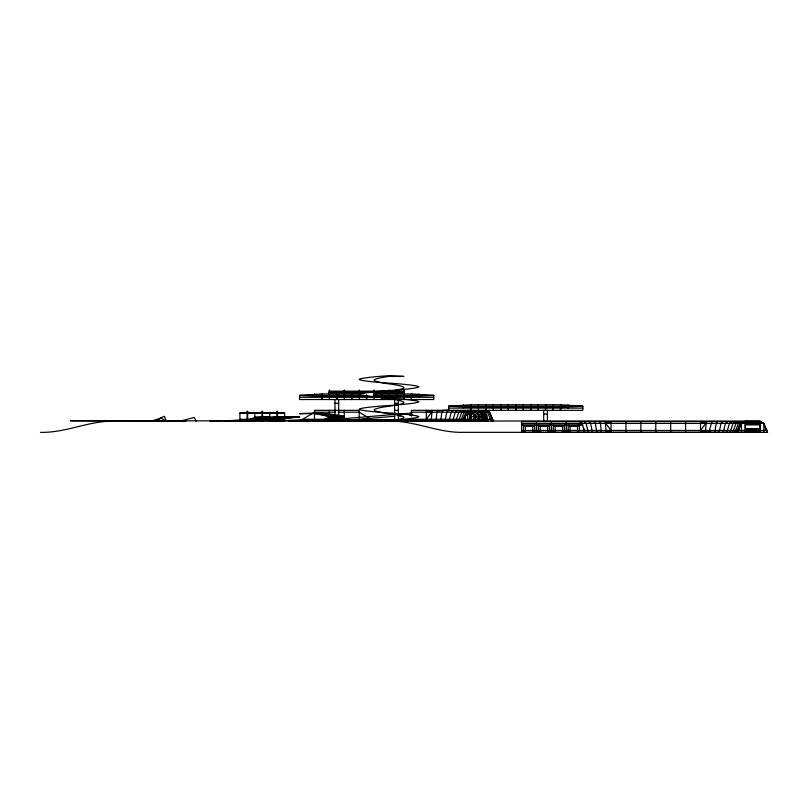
<?xml version="1.0" encoding="UTF-8"?>
<svg xmlns="http://www.w3.org/2000/svg" width="808" height="808" viewBox="0 0 808 808"><rect width="100%" height="100%" fill="white"/><g stroke="black" fill="none" stroke-linecap="round" stroke-linejoin="round"><path stroke-width="1.21" d="M323.786 421.15L322.857 421.15M338.693 421.15L337.764 421.15M420.695 421.15L419.766 421.15M530.906 432.331L529.977 432.331M545.814 432.331L544.885 432.331M560.722 432.331L559.803 432.331M575.639 432.331L574.71 432.331M590.547 432.331L587.749 432.331M635.27 432.331L634.351 432.331M650.188 432.331L649.258 432.331M665.095 432.331L664.166 432.331M680.003 432.331L679.074 432.331M694.91 432.331L693.981 432.331M324.715 421.15L325.654 420.958L322.453 420.503M339.623 421.15L340.562 420.958M421.625 421.15L422.564 421.15M531.836 432.331L532.775 432.139M546.743 432.331L547.683 432.139M561.651 432.331L562.59 432.139M576.569 432.331L577.508 432.139M636.199 432.331L637.138 432.331M651.107 432.331L652.056 432.331M666.024 432.331L666.964 432.331M680.932 432.331L681.871 432.331M695.84 432.331L696.779 432.331M308.868 421.15L307.949 421.15M269.68 417.423L269.721 416.675M284.608 417.413L284.648 416.675L269.741 417.423C255.429 421.301 239.794 421.109 225.008 420.776L262.297 419.221L284.648 416.675L269.488 417.675L284.275 416.928L263.6 418.938L275.427 418.191L243.824 420.887L239.925 420.402L210.1 421.15M314.504 412.949L314.474 413.696L325.058 415.554L329.381 417.423L344.289 416.675C329.906 412.898 314.423 412.706 299.616 413.696L322.2 413.494L318.352 414.241L329.401 414.13L321.968 414.878L335.583 414.807L327.422 416.241L340.309 415.494L328.896 416.877L343.289 416.13L329.381 417.423L325.058 419.281L314.474 421.15L312.605 420.402M139.158 421.15L139.663 420.776M168.64 420.776L169.226 421.15M485.558 418.938L485.558 414.413M440.552 421.15L441.976 412.201L443.41 410.333M444.915 421.15L446.784 412.201L448.652 410.333L448.652 406.232L470.832 404.747M719.14 432.331L721.009 423.382L722.867 421.524M448.975 421.15L451.248 412.201L453.52 410.333M723.19 432.331L725.463 423.382L727.735 421.524M432.129 410.333L431.149 421.15L426.291 419.281L431.644 412.201L426.291 410.333L426.291 421.15L428.523 420.524M706.344 421.524L705.374 432.331L700.506 430.462L705.859 423.382L700.506 421.524L700.506 432.331M484.972 416.675L484.315 418.948L484.315 414.413L484.972 416.675L484.346 414.767M452.611 421.15L455.278 412.201L457.914 410.333M142.774 420.776L142.168 420.776M730.068 432.331L733.028 423.382L735.997 421.524M458.56 421.15L461.792 412.201L465.024 410.333M732.775 432.331L736.007 423.382L739.239 421.524M460.712 421.15L464.166 412.201L467.61 410.333M734.927 432.331L738.381 423.382L741.835 421.524M462.277 421.15L465.883 412.201L469.499 410.333M736.492 432.331L740.108 423.382L743.714 421.524M463.56 421.15L467.287 412.201L471.024 410.333L466.933 412.201L463.226 421.15L466.933 412.201L470.64 410.333M737.785 432.331L741.512 423.382L745.239 421.524L760.126 421.574L763.873 423.382L767.6 432.331L463.459 432.331C437.976 433.078 414.393 420.392 388.911 421.15M482.134 418.594L483.053 416.675M437.865 410.333L436.896 412.201L436.057 420.958M712.08 421.524C711.575 423.624 706.99 434.128 712.121 432.139M153.722 420.776L154.429 420.776M338.34 394.577L339.198 394.658M142.279 421.15L141.632 420.776M717.625 421.524L716.191 423.382L714.858 432.139M146.268 420.776L147.016 420.776M471.296 412.201L469.499 414.06L469.499 421.15M470.609 418.191L472.094 416.675L470.609 415.171M132.552 421.15L133.209 421.15M150.914 420.776L150.541 421.15L157.449 419.281L164.438 416.302L166.307 421.15L160.944 417.978L157.449 421.15L157.449 419.281M472.882 412.201L469.903 415.181L469.903 421.15M141.309 420.776L140.471 420.776M143.289 420.776L142.844 421.15L143.42 421.15M143.006 421.15L143.854 421.15M145.339 420.776L144.41 420.776M344.45 421.15L346.4 419.655M361.307 421.15L363.257 419.655M732.139 421.524L729.493 423.382L726.826 432.139M461.772 410.333L458.813 412.201L455.853 420.958M523.453 432.331L523.453 425.25L525.321 426.361L532.775 426.361L534.644 425.25L534.644 432.331M538.37 432.331L538.37 425.25L540.229 426.361L547.683 426.361L549.551 425.25L549.551 432.331M553.278 432.331L553.278 425.25L555.136 426.361L562.59 426.361L564.459 425.25L564.459 432.331M568.186 432.331L568.186 425.25L570.054 426.361L577.508 426.361L579.366 425.25L578.104 423.382M254.833 420.776L239.925 421.15L250.51 419.281L254.833 417.423L299.556 417.423L299.556 416.675L287.244 418.191L239.925 421.15L239.925 412.575L247.097 412.575M744.855 421.524L741.148 423.382L737.441 432.331L741.148 423.382L745.239 421.524M415.11 421.15L415.11 419.655L303.283 419.655L303.283 421.15L307.141 419.655M322.059 421.15L325.917 419.655M348.278 421.15L352.136 419.655M367.044 421.15L370.902 419.655M243.824 420.887L245.763 420.14M426.291 421.15L428.523 420.402M180.285 421.15L194.263 417.423L196.122 421.15M351.975 421.15L354.257 420.554M372.589 421.15L378.296 419.655M318.201 421.15L318.201 419.655L303.283 421.15L310.737 419.655M325.654 421.15L333.108 419.655M352.278 420.503L355.469 421.15L358.661 420.503M377.831 421.15L385.285 419.655M358.712 421.15L362.115 420.584M382.699 421.15L391.779 419.655M239.925 419.281L253.631 419.281L243.804 420.604L265.771 417.857L269.741 416.675L254.833 417.423L268.741 417.221L254.348 417.968L265.771 417.857L252.874 418.605L261.034 418.534L256.086 419.079M335.583 418.534L343.289 417.221L328.896 417.968L340.309 417.857L327.422 418.605L335.583 418.534L321.968 419.968L335.583 418.534L325.058 419.281M317.685 419.655L303.283 421.15L313.827 419.655M328.735 421.15L339.279 419.655M361.651 421.15L366.327 420.483M387.103 421.15L397.637 419.655M364.216 421.15L368.953 420.554M390.951 421.15L402.788 419.655M303.283 421.15L316.201 419.655M331.108 421.15L338.148 420.332M366.388 421.15L371.084 420.604M394.203 421.15L407.121 419.655M368.115 421.15L373.114 420.604M396.799 421.15L410.565 419.655M332.593 421.15L338.603 420.524M375.366 420.524L369.367 421.15L376.589 420.524M398.677 421.15L413.08 419.655L427.483 421.15M321.736 393.94L299.556 395.425L299.556 399.526L394.607 399.526L394.607 419.948M339.32 420.524L332.179 421.15M370.125 421.15L376.286 420.524M399.819 421.15L415.11 419.655M271.569 419.281L284.275 417.675L299.051 416.928L284.648 417.423L297.536 417.221L267.165 419.625L282.103 418.534M331.987 419.625L335.734 419.312M338.239 419.11L394.546 414.464M399.546 414.049L412.06 413.019M438.33 410.848L448.339 410.03M336.047 421.15L343.541 420.524M352.278 419.796L394.738 416.282M398.485 415.969L400.98 415.767M409.717 415.039L412.221 414.827M250.51 419.281L261.034 418.534M325.058 415.554L335.583 414.807M268.741 417.968L283.133 417.221M299.556 416.675L284.648 417.423L299.556 417.049M329.381 417.423L344.289 416.675M273.468 421.15L303.283 419.655M288.375 421.15L318.201 419.655M385.345 420.584L388.981 421.15A15.14 1.869 -7.1 0 0 403.929 417.423A15.14 1.869 7.1 0 0 389.012 413.696A15.14 1.869 7.1 0 1 374.104 409.959A15.14 1.869 -7.1 0 1 389.012 406.232A15.14 1.869 -7.1 0 0 403.929 402.505A15.14 1.869 7.1 0 0 389.012 398.778A15.14 1.869 7.1 0 1 374.104 395.051A15.14 1.869 -7.1 0 1 389.012 391.325A15.14 1.869 -7.1 0 0 403.929 387.598A15.14 1.869 7.1 0 0 389.012 383.871A15.14 1.869 7.1 0 1 374.104 380.144A15.14 1.869 -7.1 0 1 389.012 376.417L403.869 376.417L388.981 375.669A29.936 1.869 -3.6 0 0 359.196 379.396A29.936 1.858 3.6 0 0 389.012 383.123A29.936 1.869 3.6 0 1 418.837 386.85A29.936 1.858 -3.6 0 1 389.012 390.577A29.936 1.869 -3.6 0 0 359.196 394.304A29.936 1.858 3.6 0 0 389.012 398.041A29.936 1.869 3.6 0 1 418.837 401.768A29.936 1.858 -3.6 0 1 389.012 405.495A29.936 1.869 -3.6 0 0 359.196 409.222A29.936 1.858 3.6 0 0 389.012 412.949A29.936 1.869 3.6 0 1 418.837 416.675A29.936 1.858 -3.6 0 1 389.012 420.402L374.104 421.15L359.196 412.201L338.077 412.201M295.829 421.15L340.562 419.655L340.562 421.15M114.948 421.15C89.466 420.392 65.882 433.078 40.4 432.331M470.64 419.281L411.383 419.281L411.383 421.15M329.189 391.143L404.111 391.143M329.189 392.072L377.932 392.072M382.77 392.072L404.111 392.072M329.189 392.536L369.074 392.536M379.144 392.536L404.111 392.536M329.189 393.466L364.226 393.466M375.508 393.466L404.111 393.466M322.109 393.94L336.643 393.94M337.017 393.94L351.561 393.94M351.924 393.94L359.388 393.94L359.388 390.214L359.015 393.94M373.922 393.94L381.376 393.94M381.75 393.94L396.284 393.94M396.657 393.94L411.191 393.94M411.565 393.94L433.745 395.425L433.745 399.526L398.334 399.526L398.334 419.948M364.044 395.425L299.556 395.425L321.736 396.354M322.109 396.354L336.643 396.354M337.017 396.354L351.561 396.354M351.924 396.354L366.468 396.354M366.842 396.354L381.376 396.354M381.75 396.354L396.284 396.354M396.657 396.354L411.191 396.354M411.565 396.354L433.745 395.425L374.104 395.425L374.104 393.94M299.556 397.294L321.736 397.294M322.109 397.294L336.643 397.294M337.017 397.294L351.561 397.294M351.924 397.294L366.468 397.294M366.842 397.294L381.376 397.294M381.75 397.294L396.284 397.294L396.284 393.567M411.191 397.294L396.657 397.294L396.657 393.567M411.565 397.294L433.745 397.294M334.966 403.253L338.693 403.253M394.607 403.253L398.334 403.253M471.205 404.747L485.739 404.747M486.113 404.747L500.647 404.747M501.021 404.747L515.565 404.747M515.938 404.747L530.472 404.747M530.846 404.747L545.38 404.747M545.754 404.747L560.287 404.747M560.661 404.747L582.841 406.232L582.841 410.333L411.383 410.333L411.383 416.15M470.832 407.171L448.652 406.232L582.841 406.232L560.661 407.171M471.205 407.171L485.739 407.171M486.113 407.171L500.647 407.171M501.021 407.171L515.565 407.171M515.938 407.171L530.472 407.171M530.846 407.171L545.38 407.171M545.754 407.171L560.287 407.171M448.652 408.101L470.832 408.101M471.205 408.101L485.739 408.101M486.113 408.101L500.647 408.101M501.021 408.101L515.565 408.101M515.938 408.101L530.472 408.101M530.846 408.101L545.38 408.101M545.754 408.101L560.287 408.101M560.661 408.101L582.841 408.101M394.607 410.333L398.334 410.333M247.097 411.827L247.652 411.827M262.004 411.827L262.57 411.827M276.912 411.827L277.477 411.827M335.593 412.201L314.474 412.201L299.556 421.15L329.401 419.221L314.474 421.15L314.474 410.333L359.196 410.333L359.196 418.1M411.383 412.201L489.658 412.201L493.385 421.15M247.652 412.575L262.004 412.575M262.57 412.575L276.912 412.575M277.477 412.575L284.648 412.575L284.648 421.15L269.741 420.776M239.925 413.322L284.648 413.322M465.893 414.06L485.931 414.06L485.931 421.15M543.703 414.06L547.43 414.06M256.025 419.281L284.648 419.281M302.667 419.281L326.897 419.281M331.866 419.281L335.593 419.281M338.077 419.281L340.562 419.281M362.741 419.281L371.003 419.281M469.903 419.281L487.042 419.281M487.598 419.281L492.607 419.281L492.86 421.15L489.153 412.201L485.931 410.333L489.658 412.201M239.925 420.211L284.648 420.211M239.925 420.776L284.648 420.776M303.283 420.958L302.354 421.15M314.474 420.958C311.605 421.574 321.342 419.716 322.655 421.15L320.503 420.645M318.201 420.958L317.261 421.15M355.469 420.958L354.54 421.15M415.11 420.958L414.181 421.15M473.609 420.958L474.69 421.15M477.942 420.958L478.801 421.15M481.386 420.958L482.012 421.15M485.416 420.958L487.042 420.958M745.218 421.261L760.126 421.261M745.784 421.524L521.594 421.524L521.594 432.331M745.218 422.089L760.126 422.089M745.218 422.816L760.126 422.816M521.594 423.382L745.239 423.382M521.594 423.564L582.548 423.564M521.594 423.644L582.507 423.644M745.218 423.745L760.126 423.745M760.126 424.877L745.218 424.877L745.239 428.604L760.146 428.604L760.126 421.15L70.326 420.776L185.87 421.15M521.594 425.25L582.72 425.25M745.239 429.725L760.146 429.725M521.594 430.462L583.82 430.472M584.154 430.462L745.239 430.462M760.146 430.462L766.822 430.462L767.075 432.331L766.297 430.462M745.239 430.654L760.146 430.654M745.239 431.381L760.146 431.381M745.239 431.906L760.146 431.906M523.453 432.139L522.524 432.331M525.321 432.139L524.392 432.331M534.644 432.139L533.704 432.331M536.502 432.139L535.573 432.331M538.37 432.139L537.431 432.331M540.229 432.139L539.3 432.331M549.551 432.139L548.612 432.331M551.41 432.139L550.48 432.331M553.278 432.139L552.349 432.331M555.136 432.139L554.207 432.331M564.459 432.139L563.53 432.331M566.317 432.139L565.388 432.331M568.186 432.139L567.256 432.331M570.054 432.139L569.115 432.331M583.82 432.139L584.962 432.331M598.001 432.139L596.708 432.331M608.131 432.139L609.596 432.331M640.865 432.139L639.936 432.331M655.783 432.139L654.844 432.331M670.69 432.139L669.761 432.331M685.598 432.139L684.669 432.331M700.506 432.139L699.577 432.331M414.595 419.655L430.018 421.15M415.575 420.2L424.341 421.15M415.332 420.604L420.029 421.15M409.878 420.554L414.615 421.15M391.062 420.483L396.476 421.15M389.769 420.483L394.567 421.15M403.495 420.483L408.181 421.15M387.628 420.483L392.213 421.15M397.445 420.584L400.849 421.15M384.921 421.15L381.588 420.584L384.002 421.15M348.945 420.503L353.611 421.15M344.127 420.503L347.763 421.15L345.895 420.402M315.514 420.503L320.059 421.15M351.662 420.503L355.146 421.15L352.773 420.645M376.71 420.503L380.093 421.15M337.552 420.503L340.885 421.15M322.129 420.503L325.462 421.15L323.038 420.645M389.547 420.503L392.749 421.15M351.803 420.645L354.197 421.15M322.493 420.645L324.887 421.15M318.625 420.645L321.927 421.15M707.081 431.866L709.273 432.331L704.889 432.331M432.866 420.675L434.997 420.958M372.326 420.645L374.599 421.15M700.506 421.524L702.869 422.049M426.291 410.333L428.654 410.868M330.28 420.645L332.462 421.15M348.329 420.645L350.48 421.15M321.867 420.645L323.947 421.15M314.847 420.645L316.898 421.15M350.379 420.554L352.631 421.15M366.276 420.554L368.519 420.958L367.579 421.15M342.441 420.554L344.551 421.15M316.989 420.554L319.099 421.15M321.119 420.554L323.059 421.15M319.099 420.554L321.029 421.15M359.812 420.402L362.923 421.15M372.831 420.402L374.761 421.15M334.966 420.402L336.835 420.958L335.906 421.15M759.672 421.524L763.368 423.382L760.146 421.524M485.446 410.333L489.153 412.201L492.607 419.281M483.931 410.333L487.537 412.201L491.143 421.15M481.416 410.333L484.871 412.201L486.042 415.231M477.962 410.333L481.204 412.201M473.629 410.333L476.589 412.201M579.427 421.524L582.063 423.382L584.709 432.331M468.478 410.333L471.125 412.201M485.931 414.06L483.568 412.201L485.416 414.06L485.547 421.15M583.82 421.524L586.093 423.382L588.365 432.331M588.689 421.524L590.557 423.382L592.415 432.139M484.063 412.201L487.042 415.181L487.042 421.15M470.62 415.403L471.882 416.675M482.093 412.201L483.901 414.06L483.901 421.15M479.659 412.201L481.386 414.06L481.386 421.15M476.316 412.201L477.942 414.06L477.942 421.15M472.125 412.201L473.609 414.06L473.609 421.15M593.93 421.524L595.365 423.382L596.789 432.331M478.962 414.767L480.235 416.675M599.475 421.524L600.445 423.382L601.405 432.331M766.822 430.462L763.863 424.392L765.883 429.452M486.82 417.261L488.325 421.15M605.212 421.524L606.192 432.331L611.05 430.462L605.697 423.382L611.05 421.524L611.05 432.331M364.802 421.15L363.853 421.15M615.716 432.331L614.777 432.331M348.955 421.15L349.884 421.15M616.645 432.331L617.575 432.331M763.873 432.331L763.873 423.382L760.146 423.382L760.146 432.331M761.267 432.331L759.762 432.331M757.49 432.331L756.864 432.331M756.237 432.331L755.601 432.331M754.743 432.331L753.884 432.331M753.016 432.331L752.157 432.331M751.076 432.331L749.986 432.331M748.905 432.331L747.824 432.331M746.531 432.331L740.542 432.331M745.218 421.15L745.239 432.331M741.512 423.382L741.512 432.331M739.886 432.331L737.613 432.331M736.815 432.331L735.189 432.331M735.028 432.331L734.068 432.331M733.573 432.331L731.038 432.331M730.331 432.331L728.574 432.331M727.735 432.331L724.089 432.331M723.332 432.331L721.483 432.331M720.251 432.331L717.787 432.331M717.625 432.331L716.241 432.331M715.938 432.331L713.464 432.331M704.404 432.331L701.97 432.331M698.647 432.331L697.708 432.331M693.052 432.331L692.123 432.331M691.194 432.331L690.254 432.331M689.325 432.331L688.396 432.331M687.457 432.331L686.527 432.331M685.598 421.524L685.598 432.331M683.73 432.331L682.8 432.331M678.144 432.331L677.215 432.331M676.276 432.331L675.347 432.331M674.417 432.331L673.488 432.331M672.549 432.331L671.62 432.331M670.69 421.524L670.69 432.331M668.822 432.331L667.893 432.331M663.237 432.331L662.297 432.331M661.368 432.331L660.439 432.331M659.51 432.331L658.57 432.331M657.641 432.331L656.712 432.331M655.783 421.524L655.783 432.331M653.914 432.331L652.985 432.331M648.319 432.331L647.39 432.331M646.461 432.331L645.531 432.331M644.592 432.331L643.663 432.331M642.734 432.331L641.805 432.331M640.865 421.524L640.865 432.331M639.007 432.331L638.078 432.331M633.411 432.331L632.482 432.331M631.553 432.331L630.624 432.331M629.685 432.331L628.755 432.331M627.826 432.331L626.887 432.331M625.958 421.524L625.958 432.331M625.028 432.331L624.099 432.331M623.16 432.331L622.231 432.331M621.302 432.331L620.372 432.331M619.433 432.331L618.504 432.331M613.848 432.331L612.918 432.331M611.979 432.331L610.121 432.331M607.323 432.331L604.525 432.331M603.778 432.331L602.344 432.331M601.728 432.331L598.94 432.331M596.142 432.331L593.345 432.331M592.617 432.331L591.315 432.331M587.466 432.331L585.891 432.331M583.82 428.381L583.82 432.331M583.093 432.331L581.619 432.331M581.235 421.524L581.235 423.644M581.235 432.331L578.437 432.331M579.366 425.25L579.427 432.331M577.508 426.361L577.508 432.331M573.781 432.331L572.842 432.331M571.913 432.331L570.983 432.331M570.054 426.361L570.054 432.331M567.933 404.747L567.933 408.101M566.317 421.524L566.317 432.331M562.59 426.361L562.59 432.331M560.661 410.333L560.661 404.374L560.287 410.333M558.863 432.331L557.934 432.331M557.005 432.331L556.076 432.331M555.136 426.361L555.136 432.331M553.025 404.747L553.025 410.333M551.41 421.524L551.41 432.331M547.683 426.361L547.683 432.331M547.43 410.333L547.43 421.15M545.754 410.333L545.754 404.374L545.38 410.333M543.956 432.331L543.026 432.331M543.703 410.333L543.703 421.15M542.097 432.331L541.158 432.331M540.229 426.361L540.229 432.331M538.108 404.747L538.108 410.333M536.502 421.524L536.502 432.331M532.775 426.361L532.775 432.331M530.846 410.333L530.846 404.374L530.472 410.333M529.048 432.331L528.119 432.331M527.18 432.331L526.25 432.331M525.321 426.361L525.321 432.331M523.2 404.747L523.2 410.333M515.938 410.333L515.938 404.374L515.565 410.333M508.293 404.747L508.293 410.333M501.021 410.333L501.021 404.374L500.647 410.333M493.385 404.747L493.385 410.333M486.113 410.333L486.113 404.374L485.739 410.333M483.265 421.15L482.639 421.15M481.265 412.201L469.074 412.201M480.528 421.15L479.659 421.15M478.477 404.747L478.477 410.333M476.851 421.15L475.771 421.15M472.316 421.15L466.317 421.15M471.205 410.333L471.205 404.374L470.832 410.333M471.024 421.15L471.024 414.06L472.488 412.201L470.64 414.06L470.731 421.15M469.327 412.464L467.61 414.06L467.61 421.15M465.671 421.15L463.398 421.15M465.024 416.16L465.024 421.15M463.56 404.747L463.56 408.101M462.59 421.15L460.974 421.15M460.812 421.15L459.843 421.15M459.348 421.15L449.874 421.15M449.309 421.15L446.642 421.15M446.026 421.15L443.632 421.15M443.41 421.15L425.17 421.15M424.422 421.15L423.493 421.15M418.837 393.94L418.837 397.294M418.837 421.15L417.908 421.15M416.968 421.15L416.039 421.15M413.241 421.15L412.312 421.15M411.565 399.526L411.565 393.567L411.191 399.526M404.111 393.94L404.111 390.214L403.737 393.94M403.929 390.214L403.929 399.526M389.204 393.94L389.204 390.214L388.83 393.94M389.012 390.214L389.012 399.526M389.012 405.495L389.012 406.232M389.012 420.402L389.012 421.15M381.75 393.567L381.75 399.526M381.376 393.567L381.376 399.526M374.296 392.698L374.296 390.214L373.922 392.698M374.104 390.214L374.104 392.698M374.104 396.354L374.104 399.526M372.246 421.15L371.316 421.15M366.842 395.051L366.842 399.526M366.65 421.15L365.721 421.15M366.468 395.051L366.468 399.526M361.065 421.15L360.126 421.15M359.196 390.214L359.196 399.526M359.196 421.15L358.267 421.15M357.338 421.15L356.399 421.15M355.469 421.15L355.469 419.655L309.807 421.15M351.924 393.567L351.924 399.526M351.743 421.15L350.813 421.15M351.561 393.567L351.561 399.526M348.016 421.15L347.087 421.15M346.147 421.15L345.218 421.15M344.471 393.94L344.471 390.214L344.097 393.94M344.289 390.214L344.289 399.526M344.289 410.333L344.289 419.281M344.289 421.15L343.36 421.15M342.42 421.15L341.491 421.15M338.693 399.526L338.693 415.14M338.693 417.544L338.693 419.948M337.017 393.567L337.017 399.526M336.643 393.567L336.643 399.526M334.966 399.526L334.966 415.14M334.966 417.544L334.966 419.948M334.966 421.15L334.037 421.15M331.24 421.15L330.31 421.15M329.563 393.94L329.563 390.214L329.189 393.94M329.381 390.214L329.381 399.526M329.381 410.333L329.381 414.565M329.381 421.15L328.442 421.15M327.513 421.15L326.584 421.15M322.109 399.526L322.109 393.567L321.736 399.526M316.332 421.15L315.403 421.15M314.474 393.94L314.474 397.294M312.605 421.15L311.676 421.15M307.01 421.15L306.081 421.15M305.151 421.15L304.222 421.15M301.424 421.15L300.495 421.15M277.477 421.15L277.477 411.272L276.912 411.272L276.912 421.15M269.741 412.575L269.741 421.15M262.57 421.15L262.57 411.272L262.004 411.272L262.004 421.15M254.833 412.575L254.833 418.089M254.833 420.211L254.833 421.15M247.652 421.15L247.652 411.272L247.097 411.272L247.097 421.15M483.164 416.675L482.073 418.948L482.073 414.413L483.164 416.675M480.376 416.675L478.881 418.948L478.881 414.413L480.376 416.675M476.488 416.675L474.892 418.594L474.892 414.767L476.488 416.675M476.669 416.675L474.791 418.948L474.791 414.413L476.669 416.675M247.713 420.14L245.763 420.887L276.235 418.877L251.51 420.604L255.368 419.857L239.925 420.402L247.652 419.857L239.925 421.15L247.713 420.14M389.012 376.417L388.981 375.669L389.012 376.417"/></g></svg>
